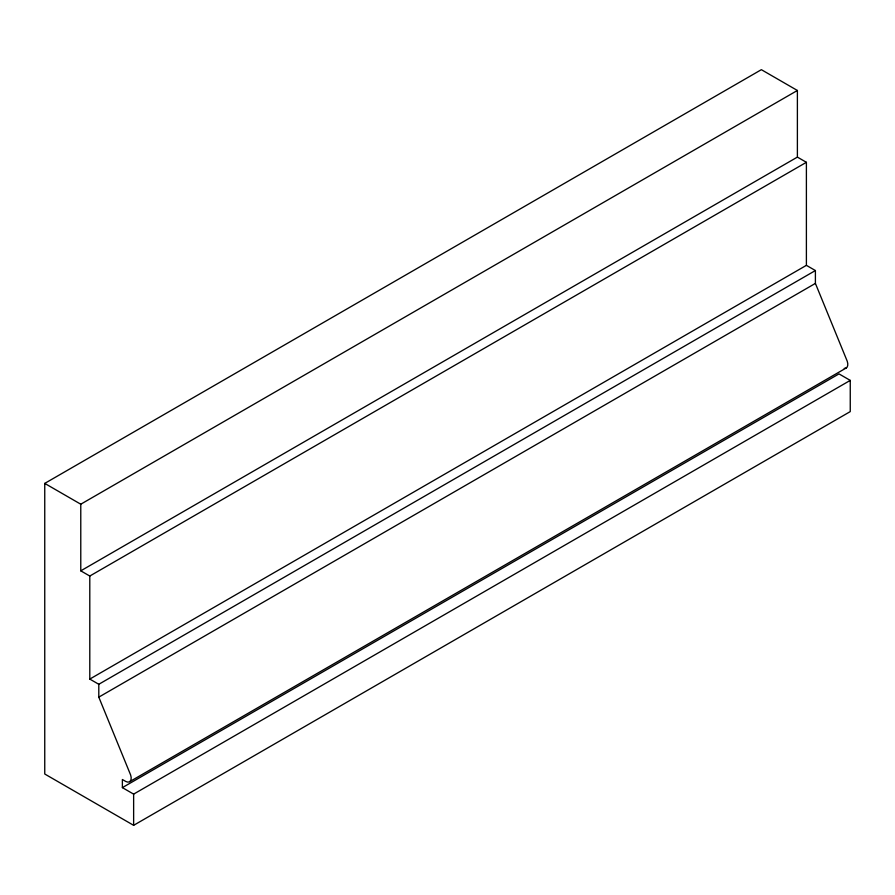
<?xml version="1.0" encoding="UTF-8"?>
<svg xmlns="http://www.w3.org/2000/svg" width="895" height="895" viewBox="0 0 895 895"><rect width="100%" height="100%" fill="white"/><g stroke="black" fill="none" stroke-linecap="round" stroke-linejoin="round"><path stroke-width="1.34" d="M844.22 368.371A7.898 4.564 60 0 0 847.252 361.267L815.401 283.402L815.401 270.547L98.797 684.283L98.797 697.138L130.636 775.003A7.898 4.564 60 0 1 125.803 781.48L122.38 779.5L122.38 787.622L838.995 373.897L850.25 380.397L850.25 411.599L133.635 825.324L44.75 774.007L44.75 483.401L761.365 69.676L797.389 90.473L797.389 157.106L80.774 570.842L80.774 504.209L797.389 90.473M89.791 576.033L806.395 162.308L806.395 265.345L89.791 679.081L89.791 576.033L80.774 570.842M98.797 697.138L815.401 283.402M129.864 781.57L846.469 367.834M122.38 787.622L133.635 794.122L850.25 380.397M797.389 157.106L806.395 162.308M806.395 265.345L815.401 270.547M44.75 483.401L80.774 504.209M89.791 679.081L98.797 684.283M133.635 794.122L133.635 825.324"/></g></svg>
